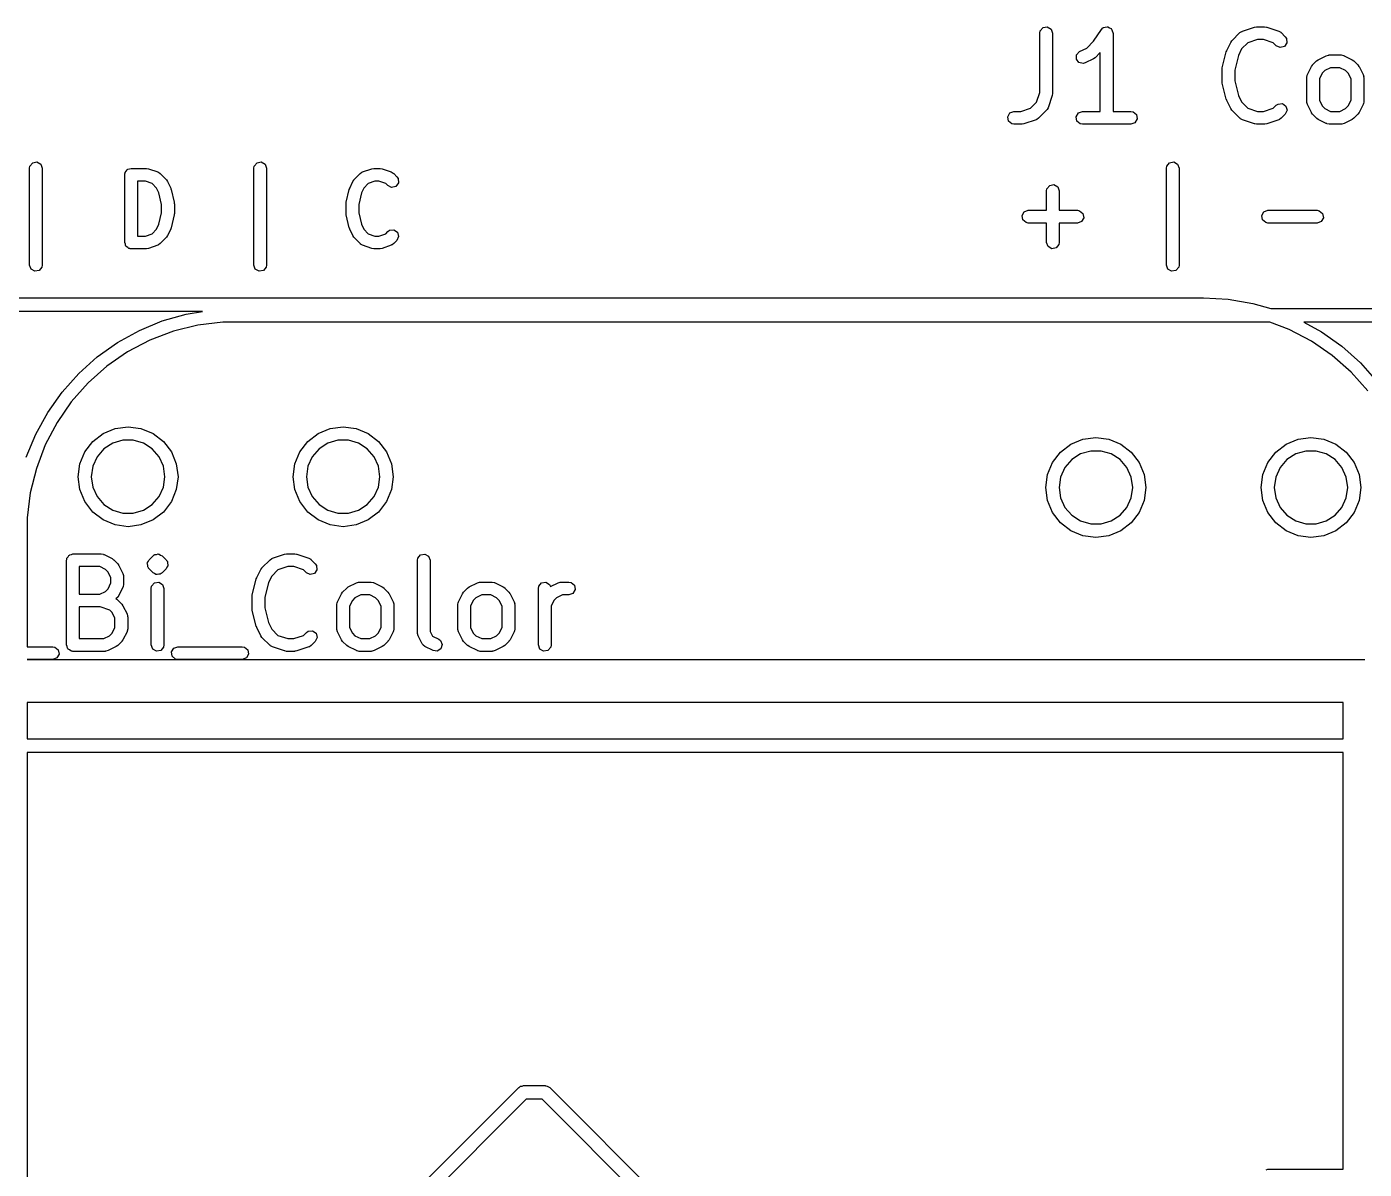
# Model space of a CAD drawing. Extents: x 2.2 to 5.02, y -4.1 to -2.37.
# Drawn here: x 3.503 to 4.125, y -2.897 to -2.366 of the extents above; entities that cross this region are included whole.
import ezdxf

# ---------------------------------------------------------------- set-up
doc = ezdxf.new("R2010")
doc.units = 0
doc.header["$MEASUREMENT"] = 0
doc.layers.add('BLACK', color=7, linetype='CONTINUOUS')

msp = doc.modelspace()

# ---------------------------------------------------------------- linework, layer by layer
at = {"layer": 'BLACK', "linetype": 'CONTINUOUS'}
for p, q in [((3.97392, -2.36884), (3.9741, -2.36783)), ((3.97392, -2.39649), (3.97392, -2.36884)), ((3.9741, -2.36783), (3.9754, -2.36629)), ((3.9754, -2.36629), (3.97739, -2.36594)), ((3.97739, -2.36594), (3.97914, -2.36695)), ((3.97914, -2.36695), (3.97983, -2.36884)), ((3.97983, -2.36884), (3.97983, -2.39696)), ((3.99895, -2.37259), (4.00254, -2.36721)), ((4.00254, -2.36721), (4.00325, -2.36646)), ((4.00325, -2.36646), (4.00341, -2.36642)), ((4.00341, -2.36642), (4.00352, -2.36629)), ((4.00352, -2.36629), (4.00437, -2.36614)), ((4.00437, -2.36614), (4.00519, -2.3659)), ((4.00519, -2.3659), (4.00534, -2.36596)), ((4.00534, -2.36596), (4.00551, -2.36594)), ((4.00551, -2.36594), (4.00625, -2.36636)), ((4.00625, -2.36636), (4.00704, -2.36671)), ((4.00704, -2.36671), (4.00711, -2.36686)), ((4.00711, -2.36686), (4.00726, -2.36695)), ((4.00726, -2.36695), (4.00755, -2.36775)), ((4.00755, -2.36775), (4.00793, -2.36852)), ((4.00793, -2.36852), (4.00789, -2.36868)), ((4.00789, -2.36868), (4.00795, -2.36884)), ((4.00795, -2.36884), (4.00795, -2.40526)), ((4.06324, -2.37238), (4.06699, -2.36863)), ((4.06699, -2.36863), (4.06783, -2.36804)), ((4.06783, -2.36804), (4.06801, -2.36803)), ((4.06801, -2.36803), (4.06814, -2.36792)), ((4.06814, -2.36792), (4.07377, -2.36604)), ((4.07377, -2.36604), (4.07464, -2.36591)), ((4.07464, -2.36591), (4.0747, -2.36589)), ((4.0747, -2.36589), (4.07845, -2.36589)), ((4.07845, -2.36589), (4.07932, -2.36604)), ((4.07932, -2.36604), (4.07939, -2.36604)), ((4.07939, -2.36604), (4.08501, -2.36792)), ((4.08501, -2.36792), (4.08591, -2.36841)), ((4.08591, -2.36841), (4.086, -2.36856)), ((4.086, -2.36856), (4.08616, -2.36863)), ((4.08616, -2.36863), (4.08804, -2.3705)), ((3.99575, -2.37579), (3.99895, -2.37259)), ((4.06081, -2.3769), (4.06269, -2.37315)), ((4.06269, -2.37315), (4.06321, -2.37244)), ((4.06321, -2.37244), (4.06324, -2.37238)), ((4.07067, -2.3733), (4.06775, -2.37622)), ((4.07518, -2.3718), (4.07067, -2.3733)), ((4.07797, -2.3718), (4.07518, -2.3718)), ((4.08248, -2.3733), (4.07797, -2.3718)), ((4.08386, -2.37468), (4.08248, -2.3733)), ((4.08569, -2.37553), (4.08386, -2.37468)), ((4.08764, -2.37501), (4.08569, -2.37553)), ((4.0888, -2.37336), (4.08764, -2.37501)), ((4.08804, -2.3705), (4.08863, -2.37134)), ((4.08863, -2.37134), (4.0888, -2.37336)), ((3.99092, -2.38093), (3.99104, -2.37892)), ((3.99212, -2.38256), (3.99092, -2.38093)), ((3.99104, -2.37892), (3.99243, -2.37745)), ((3.99243, -2.37745), (3.99575, -2.37579)), ((3.99882, -2.38086), (3.99507, -2.38273)), ((3.99886, -2.38081), (3.99882, -2.38086)), ((3.99959, -2.3803), (3.99886, -2.38081)), ((4.00205, -2.37785), (3.99959, -2.3803)), ((4.00205, -2.40526), (4.00205, -2.37785)), ((4.05871, -2.385), (4.06059, -2.3775)), ((4.06059, -2.3775), (4.0608, -2.37704)), ((4.0608, -2.37704), (4.06081, -2.3769)), ((4.06624, -2.37925), (4.06453, -2.38608)), ((4.06775, -2.37622), (4.06624, -2.37925)), ((4.10261, -2.38175), (4.10333, -2.38125)), ((4.10333, -2.38125), (4.10338, -2.3812)), ((4.10338, -2.3812), (4.10713, -2.37933)), ((4.10713, -2.37933), (4.10811, -2.37903)), ((4.10811, -2.37903), (4.10828, -2.37907)), ((4.10828, -2.37907), (4.10845, -2.37901)), ((4.10845, -2.37901), (4.11407, -2.37901)), ((4.11407, -2.37901), (4.11508, -2.37919)), ((4.11508, -2.37919), (4.11522, -2.37931)), ((4.11522, -2.37931), (4.11539, -2.37933)), ((4.11539, -2.37933), (4.11914, -2.3812)), ((4.11914, -2.3812), (4.11985, -2.38173)), ((4.11985, -2.38173), (4.11991, -2.38175)), ((3.99409, -2.38303), (3.99212, -2.38256)), ((3.99507, -2.38273), (3.99409, -2.38303)), ((4.05863, -2.38572), (4.05873, -2.38514)), ((4.05863, -2.39134), (4.05863, -2.38572)), ((4.05873, -2.38514), (4.05871, -2.385)), ((4.06453, -2.38608), (4.06453, -2.39098)), ((4.09831, -2.38815), (4.10018, -2.3844)), ((4.10018, -2.3844), (4.10071, -2.38369)), ((4.10071, -2.38369), (4.10074, -2.38363)), ((4.10074, -2.38363), (4.10261, -2.38175)), ((4.10525, -2.38747), (4.1039, -2.39016)), ((4.10645, -2.38627), (4.10525, -2.38747)), ((4.10914, -2.38492), (4.10645, -2.38627)), ((4.11337, -2.38492), (4.10914, -2.38492)), ((4.11607, -2.38627), (4.11337, -2.38492)), ((4.11727, -2.38747), (4.11607, -2.38627)), ((4.11862, -2.39016), (4.11727, -2.38747)), ((4.11991, -2.38175), (4.12178, -2.38363)), ((4.12178, -2.38363), (4.12229, -2.38435)), ((4.12229, -2.38435), (4.12234, -2.3844)), ((4.12234, -2.3844), (4.12421, -2.38815)), ((4.05867, -2.39147), (4.05863, -2.39134)), ((4.05871, -2.39206), (4.05867, -2.39147)), ((4.06059, -2.39956), (4.05871, -2.39206)), ((4.06453, -2.39098), (4.06624, -2.39781)), ((4.098, -2.38947), (4.09817, -2.38846)), ((4.098, -2.40071), (4.098, -2.38947)), ((4.09817, -2.38846), (4.09829, -2.38832)), ((4.09829, -2.38832), (4.09831, -2.38815)), ((4.1039, -2.39016), (4.1039, -2.40002)), ((4.11862, -2.40002), (4.11862, -2.39016)), ((4.12421, -2.38815), (4.1245, -2.38913)), ((4.1245, -2.38913), (4.12446, -2.3893)), ((4.12446, -2.3893), (4.12452, -2.38947)), ((4.12452, -2.38947), (4.12452, -2.40071)), ((3.97242, -2.40099), (3.97392, -2.39649)), ((3.97968, -2.3979), (3.9778, -2.40352)), ((3.97983, -2.39696), (3.97968, -2.39783)), ((3.97968, -2.39783), (3.97968, -2.3979)), ((4.06067, -2.39967), (4.06059, -2.39956)), ((4.06081, -2.40016), (4.06067, -2.39967)), ((4.06269, -2.40391), (4.06081, -2.40016)), ((4.06624, -2.39781), (4.06775, -2.40084)), ((4.1039, -2.40002), (4.10525, -2.40271)), ((4.11727, -2.40271), (4.11862, -2.40002)), ((3.95897, -2.4077), (3.95998, -2.40595)), ((3.95998, -2.40595), (3.96188, -2.40526)), ((3.96188, -2.40526), (3.96515, -2.40526)), ((3.96515, -2.40526), (3.96966, -2.40376)), ((3.96966, -2.40376), (3.97242, -2.40099)), ((3.97709, -2.40468), (3.97334, -2.40843)), ((3.97716, -2.40452), (3.97709, -2.40468)), ((3.97731, -2.40442), (3.97716, -2.40452)), ((3.9778, -2.40352), (3.97731, -2.40442)), ((3.99084, -2.4077), (3.99185, -2.40595)), ((3.99185, -2.40595), (3.99375, -2.40526)), ((3.99375, -2.40526), (4.00205, -2.40526)), ((4.00795, -2.40526), (4.01625, -2.40526)), ((4.01625, -2.40526), (4.01726, -2.40544)), ((4.01726, -2.40544), (4.0188, -2.40674)), ((4.06273, -2.40395), (4.06269, -2.40391)), ((4.06324, -2.40468), (4.06273, -2.40395)), ((4.06699, -2.40843), (4.06324, -2.40468)), ((4.06775, -2.40084), (4.07067, -2.40376)), ((4.07067, -2.40376), (4.07518, -2.40526)), ((4.07518, -2.40526), (4.07797, -2.40526)), ((4.07797, -2.40526), (4.08248, -2.40376)), ((4.08248, -2.40376), (4.08386, -2.40238)), ((4.08386, -2.40238), (4.0847, -2.40179)), ((4.0847, -2.40179), (4.08671, -2.40161)), ((4.08804, -2.40655), (4.08616, -2.40843)), ((4.08671, -2.40161), (4.08837, -2.40277)), ((4.08889, -2.40472), (4.08804, -2.40655)), ((4.08837, -2.40277), (4.08889, -2.40472)), ((4.09806, -2.40088), (4.098, -2.40071)), ((4.09802, -2.40105), (4.09806, -2.40088)), ((4.09831, -2.40203), (4.09802, -2.40105)), ((4.10018, -2.40578), (4.09831, -2.40203)), ((4.10023, -2.40583), (4.10018, -2.40578)), ((4.10074, -2.40655), (4.10023, -2.40583)), ((4.10261, -2.40843), (4.10074, -2.40655)), ((4.10525, -2.40271), (4.10645, -2.40391)), ((4.10645, -2.40391), (4.10914, -2.40526)), ((4.10914, -2.40526), (4.11337, -2.40526)), ((4.11337, -2.40526), (4.11607, -2.40391)), ((4.11607, -2.40391), (4.11727, -2.40271)), ((4.12178, -2.40655), (4.11991, -2.40843)), ((4.12181, -2.40649), (4.12178, -2.40655)), ((4.12234, -2.40578), (4.12181, -2.40649)), ((4.12421, -2.40203), (4.12234, -2.40578)), ((4.12423, -2.40186), (4.12421, -2.40203)), ((4.12435, -2.40172), (4.12423, -2.40186)), ((4.12452, -2.40071), (4.12435, -2.40172)), ((3.95932, -2.40969), (3.95897, -2.4077)), ((3.96087, -2.41099), (3.95932, -2.40969)), ((3.96188, -2.41117), (3.96087, -2.41099)), ((3.96563, -2.41117), (3.96188, -2.41117)), ((3.96569, -2.41114), (3.96563, -2.41117)), ((3.96656, -2.41101), (3.96569, -2.41114)), ((3.97219, -2.40914), (3.96656, -2.41101)), ((3.97232, -2.40903), (3.97219, -2.40914)), ((3.9725, -2.40901), (3.97232, -2.40903)), ((3.97334, -2.40843), (3.9725, -2.40901)), ((3.99119, -2.40969), (3.99084, -2.4077)), ((3.99274, -2.41099), (3.99119, -2.40969)), ((3.99375, -2.41117), (3.99274, -2.41099)), ((4.01625, -2.41117), (3.99375, -2.41117)), ((4.01814, -2.41048), (4.01625, -2.41117)), ((4.01915, -2.40873), (4.01814, -2.41048)), ((4.0188, -2.40674), (4.01915, -2.40873)), ((4.06715, -2.4085), (4.06699, -2.40843)), ((4.06724, -2.40865), (4.06715, -2.4085)), ((4.06814, -2.40914), (4.06724, -2.40865)), ((4.07377, -2.41101), (4.06814, -2.40914)), ((4.07383, -2.41101), (4.07377, -2.41101)), ((4.0747, -2.41117), (4.07383, -2.41101)), ((4.07845, -2.41117), (4.0747, -2.41117)), ((4.07851, -2.41114), (4.07845, -2.41117)), ((4.07939, -2.41101), (4.07851, -2.41114)), ((4.08501, -2.40914), (4.07939, -2.41101)), ((4.08515, -2.40903), (4.08501, -2.40914)), ((4.08532, -2.40901), (4.08515, -2.40903)), ((4.08616, -2.40843), (4.08532, -2.40901)), ((4.10267, -2.40845), (4.10261, -2.40843)), ((4.10338, -2.40898), (4.10267, -2.40845)), ((4.10713, -2.41085), (4.10338, -2.40898)), ((4.1073, -2.41087), (4.10713, -2.41085)), ((4.10744, -2.41099), (4.1073, -2.41087)), ((4.10845, -2.41117), (4.10744, -2.41099)), ((4.11407, -2.41117), (4.10845, -2.41117)), ((4.11424, -2.41111), (4.11407, -2.41117)), ((4.11441, -2.41115), (4.11424, -2.41111)), ((4.11539, -2.41085), (4.11441, -2.41115)), ((4.11914, -2.40898), (4.11539, -2.41085)), ((4.11919, -2.40893), (4.11914, -2.40898)), ((4.11991, -2.40843), (4.11919, -2.40893)), ((3.50419, -2.43165), (3.50437, -2.43064)), ((3.50437, -2.43064), (3.50567, -2.42909)), ((3.50567, -2.42909), (3.50766, -2.42874)), ((3.50766, -2.42874), (3.5094, -2.42975)), ((3.5094, -2.42975), (3.5101, -2.43165)), ((3.60848, -2.43165), (3.60865, -2.43064)), ((3.60865, -2.43064), (3.60995, -2.42909)), ((3.60995, -2.42909), (3.61194, -2.42874)), ((3.61194, -2.42874), (3.61369, -2.42975)), ((3.61369, -2.42975), (3.61438, -2.43165)), ((4.03276, -2.43165), (4.03294, -2.43064)), ((4.03294, -2.43064), (4.03424, -2.42909)), ((4.03424, -2.42909), (4.03623, -2.42874)), ((4.03623, -2.42874), (4.03798, -2.42975)), ((4.03798, -2.42975), (4.03867, -2.43165)), ((3.50419, -2.47664), (3.50419, -2.43165)), ((3.5101, -2.43165), (3.5101, -2.47664)), ((3.54848, -2.43465), (3.54854, -2.43427)), ((3.54848, -2.46615), (3.54848, -2.43465)), ((3.54852, -2.43414), (3.54859, -2.43402)), ((3.54854, -2.43427), (3.54852, -2.43414)), ((3.54859, -2.43402), (3.54865, -2.43364)), ((3.54865, -2.43364), (3.54915, -2.43305)), ((3.54915, -2.43305), (3.54953, -2.43239)), ((3.54953, -2.43239), (3.54978, -2.4323)), ((3.54978, -2.4323), (3.54995, -2.43209)), ((3.54995, -2.43209), (3.55071, -2.43196)), ((3.55071, -2.43196), (3.55143, -2.4317)), ((3.55143, -2.4317), (3.55857, -2.4317)), ((3.55807, -2.4376), (3.55438, -2.4376)), ((3.55438, -2.4376), (3.55438, -2.46319)), ((3.56121, -2.4387), (3.55807, -2.4376)), ((3.55857, -2.4317), (3.55951, -2.43186)), ((3.55951, -2.43186), (3.55955, -2.43186)), ((3.55955, -2.43186), (3.56383, -2.43336)), ((3.56383, -2.43336), (3.56473, -2.43386)), ((3.56473, -2.43386), (3.56482, -2.43403)), ((3.56482, -2.43403), (3.565, -2.43411)), ((3.565, -2.43411), (3.56785, -2.43711)), ((3.56785, -2.43711), (3.56833, -2.43783)), ((3.60848, -2.47664), (3.60848, -2.43165)), ((3.61438, -2.43165), (3.61438, -2.47664)), ((3.65448, -2.43788), (3.65498, -2.43718)), ((3.65498, -2.43718), (3.655, -2.43711)), ((3.655, -2.43711), (3.65786, -2.43411)), ((3.65786, -2.43411), (3.65869, -2.4335)), ((3.65869, -2.4335), (3.65888, -2.43348)), ((3.65888, -2.43348), (3.65902, -2.43336)), ((3.65902, -2.43336), (3.66331, -2.43186)), ((3.66479, -2.4376), (3.66165, -2.4387)), ((3.66331, -2.43186), (3.66425, -2.43171)), ((3.66425, -2.43171), (3.66429, -2.4317)), ((3.66429, -2.4317), (3.66714, -2.4317)), ((3.66664, -2.4376), (3.66479, -2.4376)), ((3.66978, -2.4387), (3.66664, -2.4376)), ((3.66714, -2.4317), (3.66809, -2.43186)), ((3.66809, -2.43186), (3.66812, -2.43186)), ((3.66812, -2.43186), (3.6724, -2.43336)), ((3.6724, -2.43336), (3.6733, -2.43386)), ((3.6733, -2.43386), (3.6734, -2.43403)), ((3.6734, -2.43403), (3.67357, -2.43411)), ((3.67357, -2.43411), (3.675, -2.43561)), ((3.675, -2.43561), (3.67556, -2.43647)), ((3.67556, -2.43647), (3.67569, -2.43848)), ((4.03276, -2.47664), (4.03276, -2.43165)), ((4.03867, -2.43165), (4.03867, -2.47664)), ((3.56325, -2.44084), (3.56121, -2.4387)), ((3.56434, -2.44314), (3.56325, -2.44084)), ((3.56562, -2.44849), (3.56434, -2.44314)), ((3.56833, -2.43783), (3.56838, -2.43788)), ((3.56838, -2.43788), (3.56981, -2.44088)), ((3.56981, -2.44088), (3.56994, -2.44135)), ((3.56994, -2.44135), (3.57002, -2.44146)), ((3.57002, -2.44146), (3.57144, -2.44746)), ((3.65141, -2.44746), (3.65284, -2.44146)), ((3.65284, -2.44146), (3.65304, -2.44102)), ((3.65304, -2.44102), (3.65305, -2.44088)), ((3.65305, -2.44088), (3.65448, -2.43788)), ((3.65851, -2.44314), (3.65724, -2.44849)), ((3.65961, -2.44084), (3.65851, -2.44314)), ((3.66165, -2.4387), (3.65961, -2.44084)), ((3.67072, -2.43969), (3.66978, -2.4387)), ((3.67253, -2.44058), (3.67072, -2.43969)), ((3.67449, -2.44011), (3.67253, -2.44058)), ((3.67569, -2.43848), (3.67449, -2.44011)), ((3.97705, -2.44215), (3.97723, -2.44114)), ((3.97705, -2.45119), (3.97705, -2.44215)), ((3.97723, -2.44114), (3.97852, -2.43959)), ((3.97852, -2.43959), (3.98051, -2.43924)), ((3.98051, -2.43924), (3.98226, -2.44025)), ((3.98226, -2.44025), (3.98295, -2.44215)), ((3.98295, -2.44215), (3.98295, -2.45119)), ((3.56562, -2.4523), (3.56562, -2.44849)), ((3.57144, -2.44746), (3.57148, -2.44802)), ((3.57148, -2.44802), (3.57152, -2.44815)), ((3.57152, -2.44815), (3.57152, -2.45265)), ((3.65133, -2.44815), (3.65143, -2.4476)), ((3.65133, -2.45265), (3.65133, -2.44815)), ((3.65143, -2.4476), (3.65141, -2.44746)), ((3.65724, -2.44849), (3.65724, -2.4523)), ((3.56434, -2.45766), (3.56562, -2.4523)), ((3.57144, -2.45333), (3.57002, -2.45933)), ((3.57152, -2.45265), (3.57143, -2.45319)), ((3.57143, -2.45319), (3.57144, -2.45333)), ((3.65138, -2.45278), (3.65133, -2.45265)), ((3.65141, -2.45333), (3.65138, -2.45278)), ((3.65284, -2.45933), (3.65141, -2.45333)), ((3.65724, -2.4523), (3.65851, -2.45766)), ((3.96566, -2.45363), (3.96667, -2.45189)), ((3.96601, -2.45562), (3.96566, -2.45363)), ((3.96756, -2.45692), (3.96601, -2.45562)), ((3.96667, -2.45189), (3.96857, -2.45119)), ((3.96857, -2.45119), (3.97705, -2.45119)), ((3.98295, -2.45119), (3.99143, -2.45119)), ((3.99143, -2.45119), (3.99244, -2.45137)), ((3.99244, -2.45137), (3.99399, -2.45267)), ((3.99434, -2.45466), (3.99333, -2.45641)), ((3.99399, -2.45267), (3.99434, -2.45466)), ((4.07709, -2.45363), (4.0781, -2.45189)), ((4.07744, -2.45562), (4.07709, -2.45363)), ((4.07899, -2.45692), (4.07744, -2.45562)), ((4.0781, -2.45189), (4.08, -2.45119)), ((4.08, -2.45119), (4.10286, -2.45119)), ((4.10286, -2.45119), (4.10387, -2.45137)), ((4.10387, -2.45137), (4.10541, -2.45267)), ((4.10577, -2.45466), (4.10476, -2.45641)), ((4.10541, -2.45267), (4.10577, -2.45466)), ((3.55807, -2.46319), (3.56121, -2.46209)), ((3.56121, -2.46209), (3.56325, -2.45995)), ((3.56325, -2.45995), (3.56434, -2.45766)), ((3.56981, -2.45992), (3.56838, -2.46292)), ((3.56982, -2.45978), (3.56981, -2.45992)), ((3.57002, -2.45933), (3.56982, -2.45978)), ((3.65292, -2.45945), (3.65284, -2.45933)), ((3.65305, -2.45992), (3.65292, -2.45945)), ((3.65448, -2.46292), (3.65305, -2.45992)), ((3.65851, -2.45766), (3.65961, -2.45995)), ((3.65961, -2.45995), (3.66165, -2.46209)), ((3.66165, -2.46209), (3.66479, -2.46319)), ((3.66664, -2.46319), (3.66978, -2.46209)), ((3.66978, -2.46209), (3.67072, -2.46111)), ((3.67072, -2.46111), (3.67154, -2.4605)), ((3.67154, -2.4605), (3.67355, -2.46028)), ((3.67355, -2.46028), (3.67523, -2.46139)), ((3.67523, -2.46139), (3.6758, -2.46333)), ((3.96857, -2.4571), (3.96756, -2.45692)), ((3.97705, -2.4571), (3.96857, -2.4571)), ((3.97705, -2.46615), (3.97705, -2.4571)), ((3.99143, -2.4571), (3.98295, -2.4571)), ((3.98295, -2.4571), (3.98295, -2.46615)), ((3.99333, -2.45641), (3.99143, -2.4571)), ((4.08, -2.4571), (4.07899, -2.45692)), ((4.10286, -2.4571), (4.08, -2.4571)), ((4.10476, -2.45641), (4.10286, -2.4571)), ((3.54874, -2.46687), (3.54848, -2.46615)), ((3.54887, -2.46762), (3.54874, -2.46687)), ((3.54908, -2.46779), (3.54887, -2.46762)), ((3.54917, -2.46804), (3.54908, -2.46779)), ((3.54983, -2.46843), (3.54917, -2.46804)), ((3.55042, -2.46892), (3.54983, -2.46843)), ((3.55438, -2.46319), (3.55807, -2.46319)), ((3.56383, -2.46743), (3.55955, -2.46893)), ((3.56398, -2.46731), (3.56383, -2.46743)), ((3.56417, -2.46729), (3.56398, -2.46731)), ((3.565, -2.46668), (3.56417, -2.46729)), ((3.56785, -2.46368), (3.565, -2.46668)), ((3.56788, -2.46361), (3.56785, -2.46368)), ((3.56838, -2.46292), (3.56788, -2.46361)), ((3.65453, -2.46297), (3.65448, -2.46292)), ((3.655, -2.46368), (3.65453, -2.46297)), ((3.65786, -2.46668), (3.655, -2.46368)), ((3.65803, -2.46677), (3.65786, -2.46668)), ((3.65813, -2.46693), (3.65803, -2.46677)), ((3.65902, -2.46743), (3.65813, -2.46693)), ((3.66331, -2.46893), (3.65902, -2.46743)), ((3.66479, -2.46319), (3.66664, -2.46319)), ((3.6724, -2.46743), (3.66812, -2.46893)), ((3.67255, -2.46731), (3.6724, -2.46743)), ((3.67274, -2.46729), (3.67255, -2.46731)), ((3.67357, -2.46668), (3.67274, -2.46729)), ((3.675, -2.46518), (3.67357, -2.46668)), ((3.6758, -2.46333), (3.675, -2.46518)), ((3.97774, -2.46804), (3.97705, -2.46615)), ((3.97949, -2.46905), (3.97774, -2.46804)), ((3.98148, -2.4687), (3.97949, -2.46905)), ((3.98277, -2.46716), (3.98148, -2.4687)), ((3.98295, -2.46615), (3.98277, -2.46716)), ((3.5508, -2.46899), (3.55042, -2.46892)), ((3.55092, -2.46905), (3.5508, -2.46899)), ((3.55104, -2.46903), (3.55092, -2.46905)), ((3.55143, -2.4691), (3.55104, -2.46903)), ((3.55857, -2.4691), (3.55143, -2.4691)), ((3.5586, -2.46909), (3.55857, -2.4691)), ((3.55955, -2.46893), (3.5586, -2.46909)), ((3.66334, -2.46893), (3.66331, -2.46893)), ((3.66429, -2.4691), (3.66334, -2.46893)), ((3.66714, -2.4691), (3.66429, -2.4691)), ((3.66717, -2.46909), (3.66714, -2.4691)), ((3.66812, -2.46893), (3.66717, -2.46909)), ((3.50488, -2.47854), (3.50419, -2.47664)), ((3.50663, -2.47955), (3.50488, -2.47854)), ((3.50862, -2.4792), (3.50663, -2.47955)), ((3.50992, -2.47765), (3.50862, -2.4792)), ((3.5101, -2.47664), (3.50992, -2.47765)), ((3.60917, -2.47854), (3.60848, -2.47664)), ((3.61092, -2.47955), (3.60917, -2.47854)), ((3.6129, -2.4792), (3.61092, -2.47955)), ((3.6142, -2.47765), (3.6129, -2.4792)), ((3.61438, -2.47664), (3.6142, -2.47765)), ((4.03345, -2.47854), (4.03276, -2.47664)), ((4.0352, -2.47955), (4.03345, -2.47854)), ((4.03719, -2.4792), (4.0352, -2.47955)), ((4.03849, -2.47765), (4.03719, -2.4792)), ((4.03867, -2.47664), (4.03849, -2.47765)), ((3.4, -2.49185), (4.05, -2.49185)), ((4.05, -2.49185), (4.06155, -2.4925)), ((4.06155, -2.4925), (4.07295, -2.49444)), ((3.58462, -2.49815), (3.4353, -2.49815)), ((3.56593, -2.50264), (3.57705, -2.49944)), ((3.57705, -2.49944), (3.58462, -2.49815)), ((4.07295, -2.49444), (4.08133, -2.49685)), ((4.08133, -2.49685), (4.7, -2.49685)), ((3.55525, -2.50707), (3.56593, -2.50264)), ((3.58251, -2.50456), (3.57113, -2.50737)), ((3.59414, -2.50315), (3.58251, -2.50456)), ((3.6, -2.50315), (3.59414, -2.50315)), ((4.08093, -2.50315), (3.6, -2.50315)), ((4.08982, -2.50652), (4.08093, -2.50315)), ((4.09672, -2.50315), (4.10488, -2.50766)), ((4.7, -2.50315), (4.09672, -2.50315)), ((3.54512, -2.51266), (3.55525, -2.50707)), ((3.56018, -2.51152), (3.5498, -2.51697)), ((3.57113, -2.50737), (3.56018, -2.51152)), ((4.1002, -2.51197), (4.08982, -2.50652)), ((4.10984, -2.51862), (4.1002, -2.51197)), ((4.10488, -2.50766), (4.11431, -2.51435)), ((3.53569, -2.51935), (3.54512, -2.51266)), ((3.5498, -2.51697), (3.54016, -2.52362)), ((4.11431, -2.51435), (4.12294, -2.52206)), ((3.52706, -2.52706), (3.53569, -2.51935)), ((3.54016, -2.52362), (3.53139, -2.53139)), ((4.11861, -2.52639), (4.10984, -2.51862)), ((4.12294, -2.52206), (4.13065, -2.53069)), ((3.51935, -2.53569), (3.52706, -2.52706)), ((4.12638, -2.53516), (4.11861, -2.52639)), ((3.51266, -2.54512), (3.51935, -2.53569)), ((3.53139, -2.53139), (3.52362, -2.54016)), ((3.52362, -2.54016), (3.51697, -2.5498)), ((3.50707, -2.55525), (3.51266, -2.54512)), ((3.50264, -2.56593), (3.50707, -2.55525)), ((3.51697, -2.5498), (3.51152, -2.56018)), ((3.53358, -2.55858), (3.53839, -2.55488)), ((3.53839, -2.55488), (3.54399, -2.55256)), ((3.54399, -2.55256), (3.55, -2.55177)), ((3.55, -2.55177), (3.55601, -2.55256)), ((3.55601, -2.55256), (3.56161, -2.55488)), ((3.56161, -2.55488), (3.56642, -2.55858)), ((3.63358, -2.55858), (3.63839, -2.55488)), ((3.63839, -2.55488), (3.64399, -2.55256)), ((3.64399, -2.55256), (3.65, -2.55177)), ((3.65, -2.55177), (3.65601, -2.55256)), ((3.65601, -2.55256), (3.66161, -2.55488)), ((3.66161, -2.55488), (3.66642, -2.55858)), ((3.51152, -2.56018), (3.50737, -2.57113)), ((3.52988, -2.56339), (3.53358, -2.55858)), ((3.5388, -2.56207), (3.53561, -2.56575)), ((3.5429, -2.55944), (3.5388, -2.56207)), ((3.54757, -2.55807), (3.5429, -2.55944)), ((3.55243, -2.55807), (3.54757, -2.55807)), ((3.5571, -2.55944), (3.55243, -2.55807)), ((3.5612, -2.56207), (3.5571, -2.55944)), ((3.56439, -2.56575), (3.5612, -2.56207)), ((3.56642, -2.55858), (3.57012, -2.56339)), ((3.62988, -2.56339), (3.63358, -2.55858)), ((3.6388, -2.56207), (3.63561, -2.56575)), ((3.6429, -2.55944), (3.6388, -2.56207)), ((3.64757, -2.55807), (3.6429, -2.55944)), ((3.65243, -2.55807), (3.64757, -2.55807)), ((3.6571, -2.55944), (3.65243, -2.55807)), ((3.6612, -2.56207), (3.6571, -2.55944)), ((3.66439, -2.56575), (3.6612, -2.56207)), ((3.66642, -2.55858), (3.67012, -2.56339)), ((3.98358, -2.56358), (3.98839, -2.55988)), ((3.98839, -2.55988), (3.99399, -2.55756)), ((3.99399, -2.55756), (4, -2.55677)), ((4, -2.55677), (4.00601, -2.55756)), ((4.00601, -2.55756), (4.01161, -2.55988)), ((4.01161, -2.55988), (4.01642, -2.56358)), ((4.08358, -2.56358), (4.08839, -2.55988)), ((4.08839, -2.55988), (4.09399, -2.55756)), ((4.09399, -2.55756), (4.1, -2.55677)), ((4.1, -2.55677), (4.10601, -2.55756)), ((4.10601, -2.55756), (4.11161, -2.55988)), ((4.11161, -2.55988), (4.11642, -2.56358)), ((3.52756, -2.56899), (3.52988, -2.56339)), ((3.53561, -2.56575), (3.53359, -2.57018)), ((3.56641, -2.57018), (3.56439, -2.56575)), ((3.57012, -2.56339), (3.57244, -2.56899)), ((3.62756, -2.56899), (3.62988, -2.56339)), ((3.63561, -2.56575), (3.63359, -2.57018)), ((3.66641, -2.57018), (3.66439, -2.56575)), ((3.67012, -2.56339), (3.67244, -2.56899)), ((3.97988, -2.56839), (3.98358, -2.56358)), ((3.9888, -2.56707), (3.98561, -2.57075)), ((3.9929, -2.56444), (3.9888, -2.56707)), ((3.99757, -2.56307), (3.9929, -2.56444)), ((4.00243, -2.56307), (3.99757, -2.56307)), ((4.0071, -2.56444), (4.00243, -2.56307)), ((4.0112, -2.56707), (4.0071, -2.56444)), ((4.01439, -2.57075), (4.0112, -2.56707)), ((4.01642, -2.56358), (4.02012, -2.56839)), ((4.07988, -2.56839), (4.08358, -2.56358)), ((4.0888, -2.56707), (4.08561, -2.57075)), ((4.0929, -2.56444), (4.0888, -2.56707)), ((4.09757, -2.56307), (4.0929, -2.56444)), ((4.10243, -2.56307), (4.09757, -2.56307)), ((4.1071, -2.56444), (4.10243, -2.56307)), ((4.1112, -2.56707), (4.1071, -2.56444)), ((4.11439, -2.57075), (4.1112, -2.56707)), ((4.11642, -2.56358), (4.12012, -2.56839)), ((3.50737, -2.57113), (3.50456, -2.58251)), ((3.52677, -2.575), (3.52756, -2.56899)), ((3.53359, -2.57018), (3.5329, -2.575)), ((3.5671, -2.575), (3.56641, -2.57018)), ((3.57244, -2.56899), (3.57323, -2.575)), ((3.62677, -2.575), (3.62756, -2.56899)), ((3.63359, -2.57018), (3.6329, -2.575)), ((3.6671, -2.575), (3.66641, -2.57018)), ((3.67244, -2.56899), (3.67323, -2.575)), ((3.97677, -2.58), (3.97756, -2.57399)), ((3.97756, -2.57399), (3.97988, -2.56839)), ((3.98561, -2.57075), (3.98359, -2.57518)), ((4.01641, -2.57518), (4.01439, -2.57075)), ((4.02012, -2.56839), (4.02244, -2.57399)), ((4.02244, -2.57399), (4.02323, -2.58)), ((4.07677, -2.58), (4.07756, -2.57399)), ((4.07756, -2.57399), (4.07988, -2.56839)), ((4.08561, -2.57075), (4.08359, -2.57518)), ((4.11641, -2.57518), (4.11439, -2.57075)), ((4.12012, -2.56839), (4.12244, -2.57399)), ((4.12244, -2.57399), (4.12323, -2.58)), ((3.52756, -2.58101), (3.52677, -2.575)), ((3.5329, -2.575), (3.53359, -2.57982)), ((3.53359, -2.57982), (3.53561, -2.58425)), ((3.56439, -2.58425), (3.56641, -2.57982)), ((3.56641, -2.57982), (3.5671, -2.575)), ((3.57323, -2.575), (3.57244, -2.58101)), ((3.62756, -2.58101), (3.62677, -2.575)), ((3.6329, -2.575), (3.63359, -2.57982)), ((3.63359, -2.57982), (3.63561, -2.58425)), ((3.66439, -2.58425), (3.66641, -2.57982)), ((3.66641, -2.57982), (3.6671, -2.575)), ((3.67323, -2.575), (3.67244, -2.58101)), ((3.97756, -2.58601), (3.97677, -2.58)), ((3.98359, -2.57518), (3.9829, -2.58)), ((3.9829, -2.58), (3.98359, -2.58482)), ((4.0171, -2.58), (4.01641, -2.57518)), ((4.01641, -2.58482), (4.0171, -2.58)), ((4.02323, -2.58), (4.02244, -2.58601)), ((4.07756, -2.58601), (4.07677, -2.58)), ((4.08359, -2.57518), (4.0829, -2.58)), ((4.0829, -2.58), (4.08359, -2.58482)), ((4.1171, -2.58), (4.11641, -2.57518)), ((4.11641, -2.58482), (4.1171, -2.58)), ((4.12323, -2.58), (4.12244, -2.58601)), ((3.50456, -2.58251), (3.50315, -2.59414)), ((3.52988, -2.58661), (3.52756, -2.58101)), ((3.53358, -2.59142), (3.52988, -2.58661)), ((3.53561, -2.58425), (3.5388, -2.58793)), ((3.5612, -2.58793), (3.56439, -2.58425)), ((3.57012, -2.58661), (3.56642, -2.59142)), ((3.57244, -2.58101), (3.57012, -2.58661)), ((3.62988, -2.58661), (3.62756, -2.58101)), ((3.63358, -2.59142), (3.62988, -2.58661)), ((3.63561, -2.58425), (3.6388, -2.58793)), ((3.6612, -2.58793), (3.66439, -2.58425)), ((3.67012, -2.58661), (3.66642, -2.59142)), ((3.67244, -2.58101), (3.67012, -2.58661)), ((3.97988, -2.59161), (3.97756, -2.58601)), ((3.98359, -2.58482), (3.98561, -2.58925)), ((4.01439, -2.58925), (4.01641, -2.58482)), ((4.02244, -2.58601), (4.02012, -2.59161)), ((4.07988, -2.59161), (4.07756, -2.58601)), ((4.08359, -2.58482), (4.08561, -2.58925)), ((4.11439, -2.58925), (4.11641, -2.58482)), ((4.12244, -2.58601), (4.12012, -2.59161)), ((3.53839, -2.59512), (3.53358, -2.59142)), ((3.5388, -2.58793), (3.5429, -2.59056)), ((3.5429, -2.59056), (3.54757, -2.59193)), ((3.54757, -2.59193), (3.55243, -2.59193)), ((3.55243, -2.59193), (3.5571, -2.59056)), ((3.5571, -2.59056), (3.5612, -2.58793)), ((3.56642, -2.59142), (3.56161, -2.59512)), ((3.63839, -2.59512), (3.63358, -2.59142)), ((3.6388, -2.58793), (3.6429, -2.59056)), ((3.6429, -2.59056), (3.64757, -2.59193)), ((3.64757, -2.59193), (3.65243, -2.59193)), ((3.65243, -2.59193), (3.6571, -2.59056)), ((3.6571, -2.59056), (3.6612, -2.58793)), ((3.66642, -2.59142), (3.66161, -2.59512)), ((3.98358, -2.59642), (3.97988, -2.59161)), ((3.98561, -2.58925), (3.9888, -2.59293)), ((3.9888, -2.59293), (3.9929, -2.59556)), ((4.0071, -2.59556), (4.0112, -2.59293)), ((4.0112, -2.59293), (4.01439, -2.58925)), ((4.02012, -2.59161), (4.01642, -2.59642)), ((4.08358, -2.59642), (4.07988, -2.59161)), ((4.08561, -2.58925), (4.0888, -2.59293)), ((4.0888, -2.59293), (4.0929, -2.59556)), ((4.1071, -2.59556), (4.1112, -2.59293)), ((4.1112, -2.59293), (4.11439, -2.58925)), ((4.12012, -2.59161), (4.11642, -2.59642)), ((3.50315, -2.59414), (3.50315, -2.595)), ((3.50315, -2.595), (3.50315, -2.6)), ((3.54399, -2.59744), (3.53839, -2.59512)), ((3.55, -2.59823), (3.54399, -2.59744)), ((3.55601, -2.59744), (3.55, -2.59823)), ((3.56161, -2.59512), (3.55601, -2.59744)), ((3.64399, -2.59744), (3.63839, -2.59512)), ((3.65, -2.59823), (3.64399, -2.59744)), ((3.65601, -2.59744), (3.65, -2.59823)), ((3.66161, -2.59512), (3.65601, -2.59744)), ((3.98839, -2.60012), (3.98358, -2.59642)), ((3.9929, -2.59556), (3.99757, -2.59693)), ((3.99757, -2.59693), (4.00243, -2.59693)), ((4.00243, -2.59693), (4.0071, -2.59556)), ((4.01642, -2.59642), (4.01161, -2.60012)), ((4.08839, -2.60012), (4.08358, -2.59642)), ((4.0929, -2.59556), (4.09757, -2.59693)), ((4.09757, -2.59693), (4.10243, -2.59693)), ((4.10243, -2.59693), (4.1071, -2.59556)), ((4.11642, -2.59642), (4.11161, -2.60012)), ((3.50315, -2.6), (3.50315, -2.65401)), ((3.99399, -2.60244), (3.98839, -2.60012)), ((4, -2.60323), (3.99399, -2.60244)), ((4.00601, -2.60244), (4, -2.60323)), ((4.01161, -2.60012), (4.00601, -2.60244)), ((4.09399, -2.60244), (4.08839, -2.60012)), ((4.1, -2.60323), (4.09399, -2.60244)), ((4.10601, -2.60244), (4.1, -2.60323)), ((4.11161, -2.60012), (4.10601, -2.60244)), ((3.52209, -2.61225), (3.52247, -2.61158)), ((3.52247, -2.61158), (3.52272, -2.61149)), ((3.52272, -2.61149), (3.5229, -2.61129)), ((3.5229, -2.61129), (3.52365, -2.61115)), ((3.52365, -2.61115), (3.52437, -2.61089)), ((3.52437, -2.61089), (3.5375, -2.61089)), ((3.5375, -2.61089), (3.53851, -2.61107)), ((3.53851, -2.61107), (3.53864, -2.61118)), ((3.53864, -2.61118), (3.53882, -2.6112)), ((3.53882, -2.6112), (3.54257, -2.61308)), ((3.55978, -2.61363), (3.56165, -2.61176)), ((3.56165, -2.61176), (3.56197, -2.61153)), ((3.56197, -2.61153), (3.56205, -2.61142)), ((3.56205, -2.61142), (3.56218, -2.61139)), ((3.56218, -2.61139), (3.56227, -2.61129)), ((3.56218, -2.61139), (3.56218, -2.61139)), ((3.56227, -2.61129), (3.56234, -2.61127)), ((3.56234, -2.61127), (3.56249, -2.61117)), ((3.56249, -2.61117), (3.56326, -2.6111)), ((3.56326, -2.6111), (3.564, -2.6109)), ((3.564, -2.6109), (3.56412, -2.61096)), ((3.56412, -2.61096), (3.56425, -2.61094)), ((3.56425, -2.61094), (3.56437, -2.611)), ((3.56437, -2.611), (3.56451, -2.61099)), ((3.56451, -2.61099), (3.56513, -2.61143)), ((3.56513, -2.61143), (3.56583, -2.61176)), ((3.56583, -2.61176), (3.5677, -2.61363)), ((3.61718, -2.61292), (3.6228, -2.61104)), ((3.6228, -2.61104), (3.62367, -2.61091)), ((3.62367, -2.61091), (3.62373, -2.61089)), ((3.62373, -2.61089), (3.62748, -2.61089)), ((3.62748, -2.61089), (3.62835, -2.61104)), ((3.62835, -2.61104), (3.62842, -2.61104)), ((3.62842, -2.61104), (3.63404, -2.61292)), ((3.6847, -2.61283), (3.686, -2.61129)), ((3.686, -2.61129), (3.68799, -2.61094)), ((3.68799, -2.61094), (3.68974, -2.61195)), ((3.52142, -2.61384), (3.52149, -2.61346)), ((3.52142, -2.65321), (3.52142, -2.61384)), ((3.52146, -2.61333), (3.52153, -2.61322)), ((3.52149, -2.61346), (3.52146, -2.61333)), ((3.52153, -2.61322), (3.5216, -2.61283)), ((3.5216, -2.61283), (3.52209, -2.61225)), ((3.5368, -2.6168), (3.52732, -2.6168)), ((3.52732, -2.6168), (3.52732, -2.62964)), ((3.5395, -2.61814), (3.5368, -2.6168)), ((3.54257, -2.61308), (3.54327, -2.6136)), ((3.54327, -2.6136), (3.54333, -2.61363)), ((3.54333, -2.61363), (3.54521, -2.6155)), ((3.54521, -2.6155), (3.54571, -2.61623)), ((3.54571, -2.61623), (3.54576, -2.61627)), ((3.54576, -2.61627), (3.54764, -2.62002)), ((3.55893, -2.61546), (3.55904, -2.61522)), ((3.55912, -2.6162), (3.55893, -2.61546)), ((3.55902, -2.61495), (3.55946, -2.61433)), ((3.55904, -2.61522), (3.55902, -2.61495)), ((3.55919, -2.61697), (3.55912, -2.6162)), ((3.55941, -2.61728), (3.55919, -2.61697)), ((3.55945, -2.61741), (3.55941, -2.61728)), ((3.55956, -2.61749), (3.55945, -2.61741)), ((3.55946, -2.61433), (3.55978, -2.61363)), ((3.55978, -2.61781), (3.55956, -2.61749)), ((3.56165, -2.61968), (3.55978, -2.61781)), ((3.5677, -2.61781), (3.56583, -2.61968)), ((3.5677, -2.61363), (3.56793, -2.61395)), ((3.56803, -2.61711), (3.5677, -2.61781)), ((3.56793, -2.61395), (3.56804, -2.61402)), ((3.56847, -2.61648), (3.56803, -2.61711)), ((3.56804, -2.61402), (3.56807, -2.61415)), ((3.56807, -2.61415), (3.56829, -2.61447)), ((3.56829, -2.61447), (3.56836, -2.61523)), ((3.56836, -2.61523), (3.56856, -2.61598)), ((3.56856, -2.61598), (3.56845, -2.61622)), ((3.56845, -2.61622), (3.56847, -2.61648)), ((3.61172, -2.61815), (3.61225, -2.61744)), ((3.61225, -2.61744), (3.61227, -2.61738)), ((3.61227, -2.61738), (3.61602, -2.61363)), ((3.61602, -2.61363), (3.61686, -2.61304)), ((3.61686, -2.61304), (3.61704, -2.61303)), ((3.61704, -2.61303), (3.61718, -2.61292)), ((3.62421, -2.6168), (3.61971, -2.6183)), ((3.627, -2.6168), (3.62421, -2.6168)), ((3.63151, -2.6183), (3.627, -2.6168)), ((3.63404, -2.61292), (3.63494, -2.61341)), ((3.63494, -2.61341), (3.63504, -2.61356)), ((3.63504, -2.61356), (3.6352, -2.61363)), ((3.6352, -2.61363), (3.63707, -2.6155)), ((3.63707, -2.6155), (3.63766, -2.61634)), ((3.63766, -2.61634), (3.63784, -2.61836)), ((3.68452, -2.61384), (3.6847, -2.61283)), ((3.68452, -2.64759), (3.68452, -2.61384)), ((3.68974, -2.61195), (3.69043, -2.61384)), ((3.69043, -2.61384), (3.69043, -2.64689)), ((3.54069, -2.61934), (3.5395, -2.61814)), ((3.54204, -2.62204), (3.54069, -2.61934)), ((3.54204, -2.62439), (3.54204, -2.62204)), ((3.54764, -2.62002), (3.54793, -2.621)), ((3.54793, -2.621), (3.54789, -2.62118)), ((3.54789, -2.62118), (3.54795, -2.62134)), ((3.54795, -2.62134), (3.54795, -2.62509)), ((3.56235, -2.62), (3.56165, -2.61968)), ((3.56227, -2.62441), (3.56425, -2.62406)), ((3.56298, -2.62044), (3.56235, -2.62)), ((3.56311, -2.62043), (3.56298, -2.62044)), ((3.56323, -2.6205), (3.56311, -2.62043)), ((3.56336, -2.62048), (3.56323, -2.6205)), ((3.56348, -2.62053), (3.56336, -2.62048)), ((3.56423, -2.62034), (3.56348, -2.62053)), ((3.56499, -2.62027), (3.56423, -2.62034)), ((3.56425, -2.62406), (3.566, -2.62507)), ((3.56514, -2.62016), (3.56499, -2.62027)), ((3.56522, -2.62015), (3.56514, -2.62016)), ((3.5653, -2.62005), (3.56522, -2.62015)), ((3.56531, -2.62005), (3.5653, -2.62005)), ((3.56544, -2.62001), (3.56531, -2.62005)), ((3.56551, -2.6199), (3.56544, -2.62001)), ((3.56583, -2.61968), (3.56551, -2.6199)), ((3.60775, -2.63), (3.60962, -2.6225)), ((3.60962, -2.6225), (3.60983, -2.62204)), ((3.60983, -2.62204), (3.60984, -2.6219)), ((3.60984, -2.6219), (3.61172, -2.61815)), ((3.61527, -2.62425), (3.61356, -2.63108)), ((3.61679, -2.62122), (3.61527, -2.62425)), ((3.61971, -2.6183), (3.61679, -2.62122)), ((3.6329, -2.61968), (3.63151, -2.6183)), ((3.63473, -2.62053), (3.6329, -2.61968)), ((3.63668, -2.62001), (3.63473, -2.62053)), ((3.63784, -2.61836), (3.63668, -2.62001)), ((3.65616, -2.62433), (3.65714, -2.62403)), ((3.65714, -2.62403), (3.65731, -2.62407)), ((3.65731, -2.62407), (3.65748, -2.62401)), ((3.65748, -2.62401), (3.6631, -2.62401)), ((3.6631, -2.62401), (3.66411, -2.62419)), ((3.66411, -2.62419), (3.66425, -2.62431)), ((3.7124, -2.62433), (3.71339, -2.62403)), ((3.71339, -2.62403), (3.71356, -2.62407)), ((3.71356, -2.62407), (3.71372, -2.62401)), ((3.71372, -2.62401), (3.71935, -2.62401)), ((3.71935, -2.62401), (3.72036, -2.62419)), ((3.72036, -2.62419), (3.72049, -2.62431)), ((3.74224, -2.62441), (3.74423, -2.62406)), ((3.74423, -2.62406), (3.74598, -2.62507)), ((3.7499, -2.62433), (3.75088, -2.62403)), ((3.75088, -2.62403), (3.75105, -2.62407)), ((3.75105, -2.62407), (3.75122, -2.62401)), ((3.75122, -2.62401), (3.75497, -2.62401)), ((3.75497, -2.62401), (3.75598, -2.62419)), ((3.75598, -2.62419), (3.75753, -2.62549)), ((3.52732, -2.62964), (3.5368, -2.62964)), ((3.5368, -2.62964), (3.5395, -2.62829)), ((3.5395, -2.62829), (3.54069, -2.62709)), ((3.54069, -2.62709), (3.54204, -2.62439)), ((3.54576, -2.63016), (3.54523, -2.63087)), ((3.54764, -2.62641), (3.54576, -2.63016)), ((3.54766, -2.62624), (3.54764, -2.62641)), ((3.54777, -2.6261), (3.54766, -2.62624)), ((3.54795, -2.62509), (3.54777, -2.6261)), ((3.56079, -2.62697), (3.56097, -2.62596)), ((3.56079, -2.65321), (3.56079, -2.62697)), ((3.56097, -2.62596), (3.56227, -2.62441)), ((3.566, -2.62507), (3.56669, -2.62697)), ((3.56669, -2.62697), (3.56669, -2.65321)), ((3.60766, -2.63072), (3.60776, -2.63014)), ((3.60776, -2.63014), (3.60775, -2.63)), ((3.64734, -2.63315), (3.64921, -2.6294)), ((3.64921, -2.6294), (3.64974, -2.62869)), ((3.64974, -2.62869), (3.64977, -2.62863)), ((3.64977, -2.62863), (3.65164, -2.62675)), ((3.65164, -2.62675), (3.65237, -2.62625)), ((3.65237, -2.62625), (3.65241, -2.6262)), ((3.65241, -2.6262), (3.65616, -2.62433)), ((3.65818, -2.62992), (3.65548, -2.63127)), ((3.66241, -2.62992), (3.65818, -2.62992)), ((3.66511, -2.63127), (3.66241, -2.62992)), ((3.66425, -2.62431), (3.66443, -2.62433)), ((3.66443, -2.62433), (3.66817, -2.6262)), ((3.66817, -2.6262), (3.66888, -2.62673)), ((3.66888, -2.62673), (3.66894, -2.62675)), ((3.66894, -2.62675), (3.67082, -2.62863)), ((3.67082, -2.62863), (3.67132, -2.62935)), ((3.67132, -2.62935), (3.67137, -2.6294)), ((3.67137, -2.6294), (3.67324, -2.63315)), ((3.70358, -2.63315), (3.70546, -2.6294)), ((3.70546, -2.6294), (3.70598, -2.62869)), ((3.70598, -2.62869), (3.70601, -2.62863)), ((3.70601, -2.62863), (3.70789, -2.62675)), ((3.70789, -2.62675), (3.70861, -2.62625)), ((3.70861, -2.62625), (3.70865, -2.6262)), ((3.70865, -2.6262), (3.7124, -2.62433)), ((3.71442, -2.62992), (3.71172, -2.63127)), ((3.71865, -2.62992), (3.71442, -2.62992)), ((3.72135, -2.63127), (3.71865, -2.62992)), ((3.72049, -2.62431), (3.72067, -2.62433)), ((3.72067, -2.62433), (3.72442, -2.6262)), ((3.72442, -2.6262), (3.72513, -2.62673)), ((3.72513, -2.62673), (3.72519, -2.62675)), ((3.72519, -2.62675), (3.72706, -2.62863)), ((3.72706, -2.62863), (3.72757, -2.62935)), ((3.72757, -2.62935), (3.72761, -2.6294)), ((3.72761, -2.6294), (3.72949, -2.63315)), ((3.74077, -2.62697), (3.74094, -2.62596)), ((3.74077, -2.65321), (3.74077, -2.62697)), ((3.74094, -2.62596), (3.74224, -2.62441)), ((3.74598, -2.62507), (3.74636, -2.6261)), ((3.74636, -2.6261), (3.7499, -2.62433)), ((3.75192, -2.62992), (3.74922, -2.63127)), ((3.75497, -2.62992), (3.75192, -2.62992)), ((3.75687, -2.62923), (3.75497, -2.62992)), ((3.75788, -2.62748), (3.75687, -2.62923)), ((3.75753, -2.62549), (3.75788, -2.62748)), ((3.53702, -2.63554), (3.52732, -2.63554)), ((3.52732, -2.63554), (3.52732, -2.65026)), ((3.54152, -2.63705), (3.53702, -2.63554)), ((3.54521, -2.63093), (3.54433, -2.63181)), ((3.54433, -2.63181), (3.54496, -2.63215)), ((3.54496, -2.63215), (3.54505, -2.6323)), ((3.54505, -2.6323), (3.54521, -2.63238)), ((3.54523, -2.63087), (3.54521, -2.63093)), ((3.54521, -2.63238), (3.54708, -2.63425)), ((3.54708, -2.63425), (3.54759, -2.63498)), ((3.54759, -2.63498), (3.54764, -2.63502)), ((3.54764, -2.63502), (3.54951, -2.63877)), ((3.60766, -2.63634), (3.60766, -2.63072)), ((3.60771, -2.63647), (3.60766, -2.63634)), ((3.60775, -2.63706), (3.60771, -2.63647)), ((3.61356, -2.63108), (3.61356, -2.63598)), ((3.61356, -2.63598), (3.61527, -2.64281)), ((3.64703, -2.63447), (3.64721, -2.63346)), ((3.64703, -2.64571), (3.64703, -2.63447)), ((3.64721, -2.63346), (3.64732, -2.63332)), ((3.64732, -2.63332), (3.64734, -2.63315)), ((3.65428, -2.63247), (3.65293, -2.63516)), ((3.65293, -2.63516), (3.65293, -2.64502)), ((3.65548, -2.63127), (3.65428, -2.63247)), ((3.6663, -2.63247), (3.66511, -2.63127)), ((3.66765, -2.63516), (3.6663, -2.63247)), ((3.66765, -2.64502), (3.66765, -2.63516)), ((3.67324, -2.63315), (3.67354, -2.63413)), ((3.67354, -2.63413), (3.6735, -2.6343)), ((3.6735, -2.6343), (3.67356, -2.63447)), ((3.67356, -2.63447), (3.67356, -2.64571)), ((3.70327, -2.63447), (3.70345, -2.63346)), ((3.70327, -2.64571), (3.70327, -2.63447)), ((3.70345, -2.63346), (3.70356, -2.63332)), ((3.70356, -2.63332), (3.70358, -2.63315)), ((3.71053, -2.63247), (3.70918, -2.63516)), ((3.70918, -2.63516), (3.70918, -2.64502)), ((3.71172, -2.63127), (3.71053, -2.63247)), ((3.72255, -2.63247), (3.72135, -2.63127)), ((3.72389, -2.63516), (3.72255, -2.63247)), ((3.72389, -2.64502), (3.72389, -2.63516)), ((3.72949, -2.63315), (3.72978, -2.63413)), ((3.72978, -2.63413), (3.72974, -2.6343)), ((3.72974, -2.6343), (3.7298, -2.63447)), ((3.7298, -2.63447), (3.7298, -2.64571)), ((3.74802, -2.63247), (3.74667, -2.63516)), ((3.74667, -2.63516), (3.74667, -2.65321)), ((3.74922, -2.63127), (3.74802, -2.63247)), ((3.54257, -2.63809), (3.54152, -2.63705)), ((3.54392, -2.64079), (3.54257, -2.63809)), ((3.54392, -2.64502), (3.54392, -2.64079)), ((3.54951, -2.63877), (3.5498, -2.63975)), ((3.5498, -2.63975), (3.54976, -2.63992)), ((3.54976, -2.63992), (3.54982, -2.64009)), ((3.54982, -2.64009), (3.54982, -2.64571)), ((3.60962, -2.64456), (3.60775, -2.63706)), ((3.61527, -2.64281), (3.61679, -2.64584)), ((3.53867, -2.65026), (3.54137, -2.64891)), ((3.54137, -2.64891), (3.54257, -2.64771)), ((3.54257, -2.64771), (3.54392, -2.64502)), ((3.54951, -2.64703), (3.54764, -2.65078)), ((3.54953, -2.64686), (3.54951, -2.64703)), ((3.54964, -2.64672), (3.54953, -2.64686)), ((3.54982, -2.64571), (3.54964, -2.64672)), ((3.6097, -2.64467), (3.60962, -2.64456)), ((3.60984, -2.64516), (3.6097, -2.64467)), ((3.61172, -2.64891), (3.60984, -2.64516)), ((3.61177, -2.64895), (3.61172, -2.64891)), ((3.61227, -2.64968), (3.61177, -2.64895)), ((3.61679, -2.64584), (3.61971, -2.64876)), ((3.61971, -2.64876), (3.62421, -2.65026)), ((3.627, -2.65026), (3.63151, -2.64876)), ((3.63151, -2.64876), (3.6329, -2.64738)), ((3.6329, -2.64738), (3.63374, -2.64679)), ((3.63374, -2.64679), (3.63575, -2.64661)), ((3.63575, -2.64661), (3.6374, -2.64777)), ((3.6374, -2.64777), (3.63792, -2.64972)), ((3.64709, -2.64588), (3.64703, -2.64571)), ((3.64705, -2.64605), (3.64709, -2.64588)), ((3.64734, -2.64703), (3.64705, -2.64605)), ((3.64921, -2.65078), (3.64734, -2.64703)), ((3.65293, -2.64502), (3.65428, -2.64771)), ((3.65428, -2.64771), (3.65548, -2.64891)), ((3.65548, -2.64891), (3.65818, -2.65026)), ((3.66241, -2.65026), (3.66511, -2.64891)), ((3.66511, -2.64891), (3.6663, -2.64771)), ((3.6663, -2.64771), (3.66765, -2.64502)), ((3.67324, -2.64703), (3.67137, -2.65078)), ((3.67326, -2.64686), (3.67324, -2.64703)), ((3.67338, -2.64672), (3.67326, -2.64686)), ((3.67356, -2.64571), (3.67338, -2.64672)), ((3.68458, -2.64775), (3.68452, -2.64759)), ((3.68454, -2.64793), (3.68458, -2.64775)), ((3.68484, -2.64891), (3.68454, -2.64793)), ((3.68671, -2.65266), (3.68484, -2.64891)), ((3.69043, -2.64689), (3.69155, -2.64914)), ((3.69155, -2.64914), (3.69442, -2.65057)), ((3.70333, -2.64588), (3.70327, -2.64571)), ((3.70329, -2.64605), (3.70333, -2.64588)), ((3.70358, -2.64703), (3.70329, -2.64605)), ((3.70546, -2.65078), (3.70358, -2.64703)), ((3.70918, -2.64502), (3.71053, -2.64771)), ((3.71053, -2.64771), (3.71172, -2.64891)), ((3.71172, -2.64891), (3.71442, -2.65026)), ((3.71865, -2.65026), (3.72135, -2.64891)), ((3.72135, -2.64891), (3.72255, -2.64771)), ((3.72255, -2.64771), (3.72389, -2.64502)), ((3.72949, -2.64703), (3.72761, -2.65078)), ((3.72951, -2.64686), (3.72949, -2.64703)), ((3.72962, -2.64672), (3.72951, -2.64686)), ((3.7298, -2.64571), (3.72962, -2.64672)), ((3.50315, -2.65401), (3.515, -2.65401)), ((3.515, -2.65401), (3.51601, -2.65419)), ((3.51601, -2.65419), (3.51756, -2.65549)), ((3.52168, -2.65393), (3.52142, -2.65321)), ((3.52181, -2.65469), (3.52168, -2.65393)), ((3.52202, -2.65486), (3.52181, -2.65469)), ((3.52211, -2.65511), (3.52202, -2.65486)), ((3.52277, -2.65549), (3.52211, -2.65511)), ((3.52732, -2.65026), (3.53867, -2.65026)), ((3.54444, -2.65398), (3.54069, -2.65585)), ((3.54448, -2.65393), (3.54444, -2.65398)), ((3.54521, -2.65343), (3.54448, -2.65393)), ((3.54708, -2.65155), (3.54521, -2.65343)), ((3.54711, -2.65149), (3.54708, -2.65155)), ((3.54764, -2.65078), (3.54711, -2.65149)), ((3.56148, -2.65511), (3.56079, -2.65321)), ((3.56323, -2.65612), (3.56148, -2.65511)), ((3.56652, -2.65422), (3.56522, -2.65577)), ((3.56669, -2.65321), (3.56652, -2.65422)), ((3.57021, -2.65645), (3.57122, -2.6547)), ((3.57122, -2.6547), (3.57312, -2.65401)), ((3.57312, -2.65401), (3.60311, -2.65401)), ((3.60311, -2.65401), (3.60412, -2.65419)), ((3.60412, -2.65419), (3.60567, -2.65549)), ((3.61602, -2.65343), (3.61227, -2.64968)), ((3.61618, -2.6535), (3.61602, -2.65343)), ((3.61627, -2.65365), (3.61618, -2.6535)), ((3.61718, -2.65414), (3.61627, -2.65365)), ((3.6228, -2.65601), (3.61718, -2.65414)), ((3.62421, -2.65026), (3.627, -2.65026)), ((3.63404, -2.65414), (3.62842, -2.65601)), ((3.63418, -2.65403), (3.63404, -2.65414)), ((3.63436, -2.65401), (3.63418, -2.65403)), ((3.6352, -2.65343), (3.63436, -2.65401)), ((3.63707, -2.65155), (3.6352, -2.65343)), ((3.63792, -2.64972), (3.63707, -2.65155)), ((3.64926, -2.65083), (3.64921, -2.65078)), ((3.64977, -2.65155), (3.64926, -2.65083)), ((3.65164, -2.65343), (3.64977, -2.65155)), ((3.6517, -2.65345), (3.65164, -2.65343)), ((3.65241, -2.65398), (3.6517, -2.65345)), ((3.65616, -2.65585), (3.65241, -2.65398)), ((3.65818, -2.65026), (3.66241, -2.65026)), ((3.66817, -2.65398), (3.66443, -2.65585)), ((3.66822, -2.65393), (3.66817, -2.65398)), ((3.66894, -2.65343), (3.66822, -2.65393)), ((3.67082, -2.65155), (3.66894, -2.65343)), ((3.67084, -2.65149), (3.67082, -2.65155)), ((3.67137, -2.65078), (3.67084, -2.65149)), ((3.68703, -2.65296), (3.68671, -2.65266)), ((3.68721, -2.65337), (3.68703, -2.65296)), ((3.68803, -2.65398), (3.68721, -2.65337)), ((3.69178, -2.65585), (3.68803, -2.65398)), ((3.69547, -2.65497), (3.69379, -2.65609)), ((3.69442, -2.65057), (3.69525, -2.65118)), ((3.69525, -2.65118), (3.69605, -2.65304)), ((3.69605, -2.65304), (3.69547, -2.65497)), ((3.7055, -2.65083), (3.70546, -2.65078)), ((3.70601, -2.65155), (3.7055, -2.65083)), ((3.70789, -2.65343), (3.70601, -2.65155)), ((3.70794, -2.65345), (3.70789, -2.65343)), ((3.70865, -2.65398), (3.70794, -2.65345)), ((3.7124, -2.65585), (3.70865, -2.65398)), ((3.71442, -2.65026), (3.71865, -2.65026)), ((3.72442, -2.65398), (3.72067, -2.65585)), ((3.72446, -2.65393), (3.72442, -2.65398)), ((3.72519, -2.65343), (3.72446, -2.65393)), ((3.72706, -2.65155), (3.72519, -2.65343)), ((3.72709, -2.65149), (3.72706, -2.65155)), ((3.72761, -2.65078), (3.72709, -2.65149)), ((3.74146, -2.65511), (3.74077, -2.65321)), ((3.74321, -2.65612), (3.74146, -2.65511)), ((3.74649, -2.65422), (3.7452, -2.65577)), ((3.74667, -2.65321), (3.74649, -2.65422)), ((3.515, -2.65992), (3.50315, -2.65992)), ((3.50315, -2.65992), (3.50315, -2.66)), ((3.50315, -2.66), (4.125, -2.66)), ((3.5169, -2.65922), (3.515, -2.65992)), ((3.51791, -2.65748), (3.5169, -2.65922)), ((3.51756, -2.65549), (3.51791, -2.65748)), ((3.52336, -2.65599), (3.52277, -2.65549)), ((3.52375, -2.65606), (3.52336, -2.65599)), ((3.52386, -2.65612), (3.52375, -2.65606)), ((3.52399, -2.6561), (3.52386, -2.65612)), ((3.52437, -2.65617), (3.52399, -2.6561)), ((3.53937, -2.65617), (3.52437, -2.65617)), ((3.53954, -2.65611), (3.53937, -2.65617)), ((3.53971, -2.65615), (3.53954, -2.65611)), ((3.54069, -2.65585), (3.53971, -2.65615)), ((3.56522, -2.65577), (3.56323, -2.65612)), ((3.57056, -2.65844), (3.57021, -2.65645)), ((3.57211, -2.65974), (3.57056, -2.65844)), ((3.57312, -2.65992), (3.57211, -2.65974)), ((3.60311, -2.65992), (3.57312, -2.65992)), ((3.60501, -2.65922), (3.60311, -2.65992)), ((3.60602, -2.65748), (3.60501, -2.65922)), ((3.60567, -2.65549), (3.60602, -2.65748)), ((3.62287, -2.65601), (3.6228, -2.65601)), ((3.62373, -2.65617), (3.62287, -2.65601)), ((3.62748, -2.65617), (3.62373, -2.65617)), ((3.62754, -2.65614), (3.62748, -2.65617)), ((3.62842, -2.65601), (3.62754, -2.65614)), ((3.65634, -2.65587), (3.65616, -2.65585)), ((3.65647, -2.65599), (3.65634, -2.65587)), ((3.65748, -2.65617), (3.65647, -2.65599)), ((3.6631, -2.65617), (3.65748, -2.65617)), ((3.66327, -2.65611), (3.6631, -2.65617)), ((3.66344, -2.65615), (3.66327, -2.65611)), ((3.66443, -2.65585), (3.66344, -2.65615)), ((3.69379, -2.65609), (3.69178, -2.65585)), ((3.71258, -2.65587), (3.7124, -2.65585)), ((3.71271, -2.65599), (3.71258, -2.65587)), ((3.71372, -2.65617), (3.71271, -2.65599)), ((3.71935, -2.65617), (3.71372, -2.65617)), ((3.71951, -2.65611), (3.71935, -2.65617)), ((3.71969, -2.65615), (3.71951, -2.65611)), ((3.72067, -2.65585), (3.71969, -2.65615)), ((3.7452, -2.65577), (3.74321, -2.65612)), ((3.50315, -2.68), (3.50315, -2.69685)), ((4.115, -2.68), (3.50315, -2.68)), ((4.115, -2.69685), (4.115, -2.68)), ((3.50315, -2.69685), (4.115, -2.69685)), ((3.50315, -2.70315), (3.50315, -3.39685)), ((4.115, -2.70315), (3.50315, -2.70315)), ((4.115, -2.89685), (4.115, -2.70315)), ((3.54777, -3.04277), (3.73162, -2.85893)), ((3.73162, -2.85893), (3.73178, -2.85881)), ((3.73178, -2.85881), (3.73182, -2.85874)), ((3.73182, -2.85874), (3.73195, -2.85869)), ((3.73195, -2.85869), (3.73252, -2.8583)), ((3.73252, -2.8583), (3.7332, -2.85824)), ((3.7332, -2.85824), (3.73385, -2.858)), ((3.73385, -2.858), (3.74385, -2.858)), ((3.74385, -2.858), (3.74404, -2.85804)), ((3.74404, -2.85804), (3.74412, -2.85801)), ((3.74412, -2.85801), (3.74425, -2.85807)), ((3.74425, -2.85807), (3.74492, -2.85819)), ((3.74492, -2.85819), (3.74545, -2.85863)), ((3.74545, -2.85863), (3.74607, -2.85893)), ((3.74607, -2.85893), (3.92992, -3.04277)), ((3.73515, -2.8643), (3.55315, -3.0463)), ((3.74254, -2.8643), (3.73515, -2.8643)), ((3.92455, -3.0463), (3.74254, -2.8643)), ((4.07923, -2.89713), (4.08, -2.89685)), ((4.08, -2.89685), (4.115, -2.89685))]:
    msp.add_line(p, q, dxfattribs=at)

doc.saveas('drawing.dxf')
